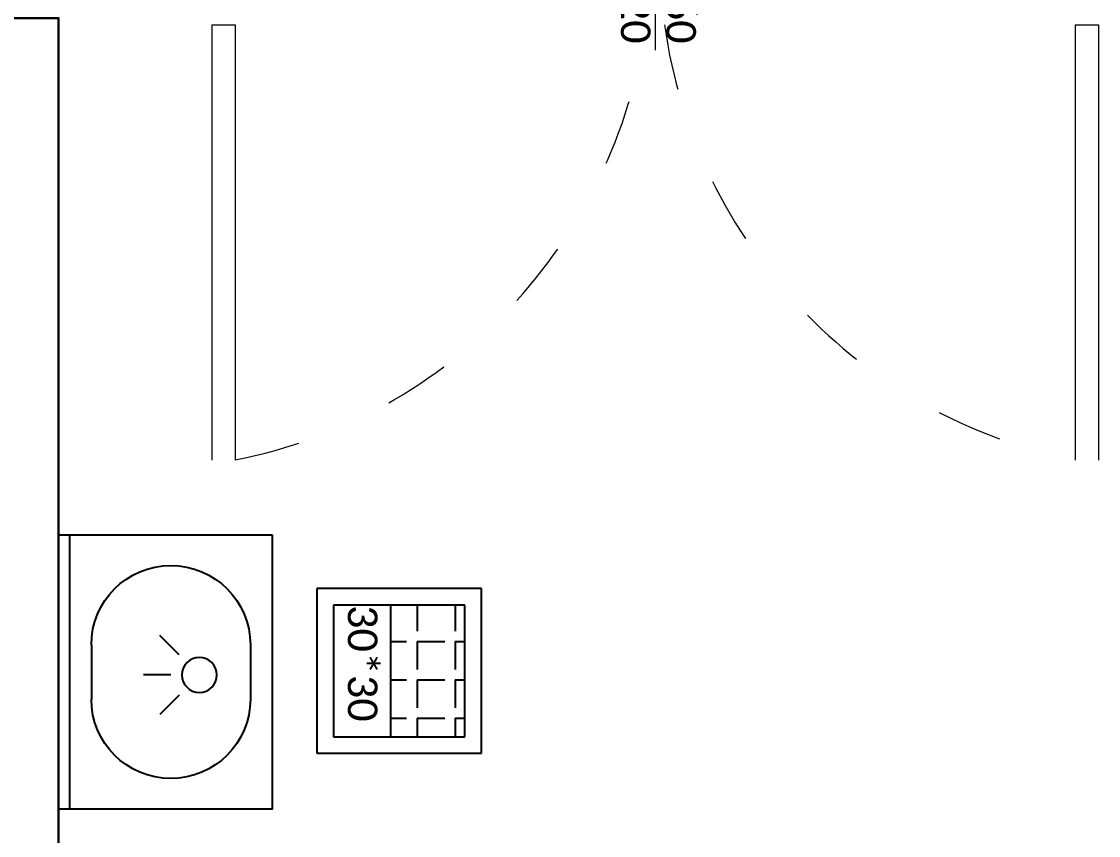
# Model space of a CAD drawing. Header units: millimetres. Extents: x -10496 to -5455, y -188 to 7293.
# Drawn here: x -6675.2 to -6478.8, y 4570.3 to 4718.7 of the extents above; entities that cross this region are included whole.
import ezdxf

# ---------------------------------------------------------------- set-up
doc = ezdxf.new("R2010")
doc.units = ezdxf.units.MM
doc.linetypes.add('ACAD_ISO03W100', pattern=[30, 12, -18])
for name, color, linetype in [('02_BEMASSUNG', 4, 'Continuous'), ('Kıtc-002 Çizgi', 7, 'Continuous'), ('Kıtc-028 Yer Izgarası', 252, 'Continuous')]:
    doc.layers.add(name, color=color, linetype=linetype)
for name, color, linetype, lineweight in [('GJC_duvar', 10, 'Continuous', 30), ('GJC_ölçüler', 253, 'Continuous', 5), ('Yazı', 1, 'Continuous', 18)]:
    doc.layers.add(name, color=color, linetype=linetype, lineweight=lineweight)
doc.styles.get("Standard").update_dxf_attribs({"font": 'calibri.ttf', "height": 15})

# ---------------------------------------------------------------- blocks, each defined once
blk = doc.blocks.new('A$C23AD12AD')
at = {"layer": 'Kıtc-002 Çizgi'}
for p, q in [((0, 39), (50, 39)), ((0, 37), (50, 37)), ((20.08, 33), (29.92, 33)), ((25.53, 18.48), (25.53, 23.48)), ((21.86, 16.96), (18.33, 20.5)), ((29.2, 16.96), (32.74, 20.5)), ((20.08, 4), (29.92, 4)), ((0, 0), (50, 0))]:
    blk.add_line(p, q, dxfattribs=at)
blk.add_lwpolyline([(0, 0), (50, 0), (50, 39), (0, 39)], close=True, dxfattribs=at)
blk.add_circle((25.53, 13.29), 3.19, dxfattribs=at)
for centre, start, end in [((20.08, 18.5), 90, 270), ((29.92, 18.5), 270, 90)]:
    blk.add_arc(centre, 14.5, start, end, dxfattribs=at)
blk = doc.blocks.new('A$C1AAB3821')
at = {"layer": 'Kıtc-028 Yer Izgarası'}
for p, q in [((30, 30), (0, 30)), ((0, 30), (0, 0)), ((30, 0), (30, 30)), ((27, 27), (3, 27)), ((3, 27), (3, 3)), ((9.65, 25.24), (9.65, 27)), ((16.63, 25.24), (16.63, 27)), ((23.62, 25.24), (23.62, 27)), ((27, 3), (27, 27)), ((3, 25.24), (7.74, 25.24)), ((9.65, 25.24), (14.73, 25.24)), ((16.63, 25.24), (21.71, 25.24)), ((23.62, 25.24), (27, 25.24)), ((9.65, 18.25), (9.65, 23.33)), ((16.63, 18.25), (16.63, 23.33)), ((23.62, 18.25), (23.62, 23.33)), ((3, 18.25), (7.74, 18.25)), ((9.65, 18.25), (14.73, 18.25)), ((16.63, 18.25), (21.71, 18.25)), ((23.62, 18.25), (27, 18.25)), ((9.65, 13.5), (9.65, 16.35)), ((16.63, 13.5), (16.63, 16.35)), ((23.62, 13.5), (23.62, 16.35)), ((27, 13.5), (3, 13.5)), ((3, 13.5), (3, 3)), ((27, 3), (27, 13.5)), ((3, 3), (27, 3)), ((3, 3), (27, 3)), ((0, 0), (30, 0))]:
    blk.add_line(p, q, dxfattribs=at)
blk.add_text('30*30', height=5.4, dxfattribs=at).set_placement((3, 5.64))
blk = doc.blocks.new('180kapı')
at = {"lineweight": 9}
for p, q in [((17307.23, 16910.63), (17307.23, 16831.31)), ((17307.23, 16910.63), (17311.5, 16910.63)), ((17311.5, 16910.63), (17311.5, 16831.31)), ((17464.69, 16910.63), (17464.69, 16831.31)), ((17464.69, 16910.63), (17468.95, 16910.63)), ((17468.95, 16910.63), (17468.95, 16831.31))]:
    blk.add_line(p, q, dxfattribs=at)
at = {"layer": '02_BEMASSUNG', "linetype": 'ACAD_ISO03W100', "lineweight": 9}
for centre, start, end in [((17293.09, 16923.71), 281.2665, 352.0198), ((17483.09, 16923.71), 187.9802, 258.7335)]:
    blk.add_arc(centre, 94.21, start, end, dxfattribs=at)
at = {"layer": 'Yazı'}
blk.add_line((17388.18, 16906.02), (17388.18, 16934.03), dxfattribs=at)
for s, p in [('220', (17381.84, 16920)), ('160', (17390.13, 16920))]:
    blk.add_text(s, height=5.4, rotation=270, dxfattribs=at).set_placement(p)
blk = doc.blocks.new('new ytong')
at = {"layer": 'GJC_duvar'}
blk.add_lwpolyline([(-18291.92, 4980.56), (-18291.92, 4589.83), (-18276.92, 4589.83), (-18276.92, 4980.56)], close=True, dxfattribs=at)
at = {"layer": 'GJC_ölçüler'}
blk.add_blockref('180kapı', (-35556.18, -11931.3), dxfattribs=at)

msp = doc.modelspace()

# ---------------------------------------------------------------- block references
at = {"layer": 'Kıtc-002 Çizgi', "xscale": -1, "rotation": 90}
msp.add_blockref('A$C23AD12AD', (-6629.47, 4625.11), dxfattribs=at)
at = {"layer": 'Kıtc-028 Yer Izgarası', "rotation": 270}
msp.add_blockref('A$C1AAB3821', (-6621.32, 4615.31), dxfattribs=at)

# ---------------------------------------------------------------- next in the draw order: block references
at = {"layer": 'GJC_duvar', "color": 41, "true_color": 0xf4ee51}
msp.add_blockref('new ytong', (11608.46, -261.26), dxfattribs=at)

doc.saveas('drawing.dxf')
